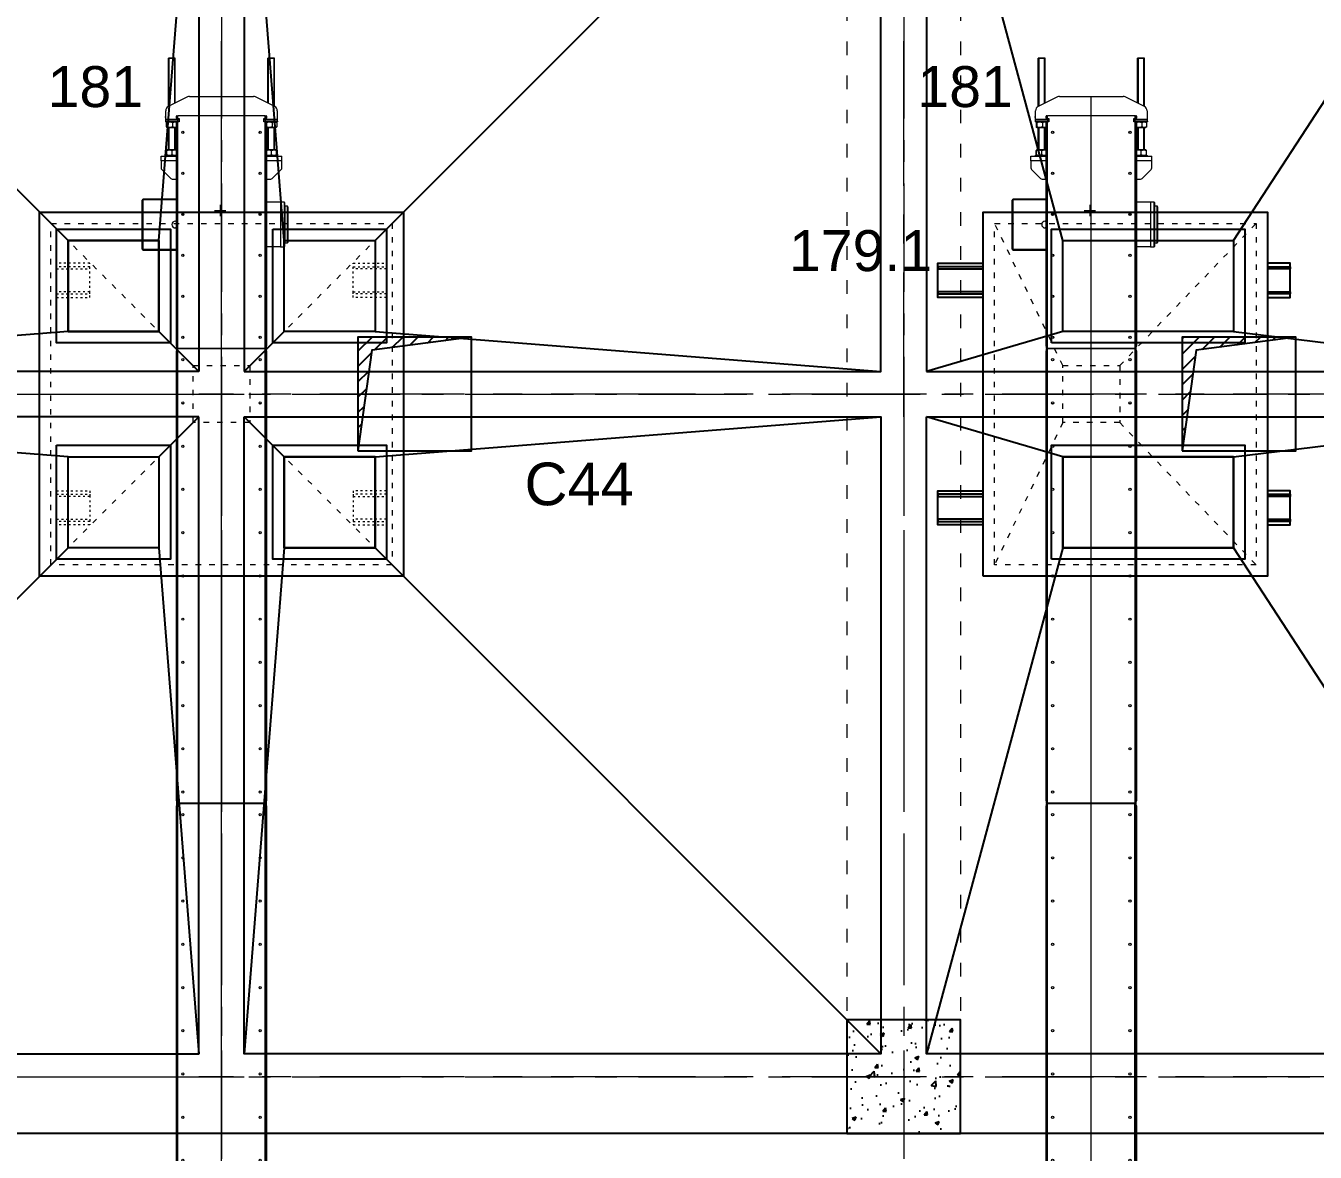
# Model space of a CAD drawing. Header units: millimetres. Extents: x 3220 to 226993, y 817 to 176024.
# Drawn here: x 8939 to 14610, y 106494 to 111444 of the extents above; entities that cross this region are included whole.
import ezdxf

# ---------------------------------------------------------------- set-up
doc = ezdxf.new("R2010")
doc.units = ezdxf.units.MM
doc.linetypes.add('ACAD_ISO03W100', pattern=[30, 12, -18])
doc.linetypes.add('AXES', pattern=[50.8, 31.75, -6.35, 6.35, -6.35])
for name, color, linetype, lineweight in [('Axe', 1, 'AXES', 9), ('Cache', 3, 'ACAD_ISO03W100', 13), ('Gewinde(DIN)', 160, 'Continuous', 25)]:
    doc.layers.add(name, color=color, linetype=linetype, lineweight=lineweight)
for name, color, linetype, lineweight, true_color in [('Mittelpunktmarkierung(DIN)', 7, 'Continuous', 25, 0x3f3f3f), ('Sichtbare Kanten(DIN)', 7, 'Continuous', 50, 0x3f3f3f), ('Sichtbare tangentiale Kanten(DIN)', 7, 'Continuous', 50, 0x3f3f3f)]:
    doc.layers.add(name, color=color, linetype=linetype, lineweight=lineweight, true_color=true_color)
doc.layers.add('Repère', color=76, linetype='Continuous')
doc.styles.add('ARIAL_BOLD', font='arial.ttf')
doc.styles.get("Standard").update_dxf_attribs({"font": 'arial.ttf'})

# ---------------------------------------------------------------- blocks, each defined once
blk = doc.blocks.new("SYST7ME D'AXE")
at = {"layer": 'Axe', "ltscale": 15}
for p, q in [((3000, 18500), (3000, -6500)), ((6000, 18500), (6000, -6500)), ((-500, -3000), (15500, -3000)), ((-500, -6000), (15500, -6000))]:
    blk.add_line(p, q, dxfattribs=at)
blk = doc.blocks.new('Level +4.00 m')
h = blk.add_hatch()
h.set_pattern_fill('ANSI31', color=256, scale=15)
h.paths.add_polyline_path([(4100, -20750), (3600, -20750), (3600, -21250), (3660.5, -20807.6)])
h = blk.add_hatch()
h.set_pattern_fill('ANSI31', color=256, scale=15)
h.paths.add_polyline_path([(7725, -20750), (7225, -20750), (7225, -21250), (7285.5, -20807.6)])
h = blk.add_hatch()
h.set_pattern_fill('AR-CONC', color=256)
h.set_pattern_definition([(50, (-172579.41, -113209.63), (182.18467, -15.93909), [19.05, -209.55]), (355, (-172579.4, -113209.63), (-35.24342, 191.05685), [15.24, -167.64058]), (100.45144, (-172564.23, -113210.96), (146.94125, 175.11775), [16.19001, -178.09024]), (46.1842, (-172579.4, -113158.83), (271.07904, -42.04233), [28.575, -314.325]), (96.63556, (-172556.82, -113162.33), (237.40413, 247.42612), [24.28502, -267.1356]), (351.18415, (-172579.4, -113158.83), (237.40413, 247.42612), [22.85997, -251.45973]), (21, (-172554.01, -113171.53), (151.61439, -102.2652), [19.05, -209.55]), (326, (-172554, -113171.53), (61.80203, 184.18797), [15.24, -167.64]), (71.45144, (-172541.37, -113180.05), (213.41642, 81.92277), [16.19001, -178.08994]), (37.5, (-172579.41, -113209.63), (3.088603, 84.555039), [0, -165.608, 0, -170.18, 0, -168.275]), (7.5, (-172579.41, -113209.63), (66.819663, 100.180575), [0, -97.028, 0, -161.798, 0, -64.135]), (327.5, (-172636.05, -113209.63), (135.590595, -5.728744), [0, -63.5, 0, -198.12, 0, -262.89]), (317.5, (-172661.45, -113209.63), (148.12918, 25.42649), [0, -82.55, 0, -131.572, 0, -186.69])])
h.paths.add_polyline_path([(6000, -23750), (5750, -23750), (5750, -24000), (6000, -24000)])
h.paths.add_polyline_path([(6250, -23750), (6000, -23750), (6000, -24000), (6250, -24000)])
h.paths.add_polyline_path([(6250, -24000), (6000, -24000), (6000, -24250), (6250, -24250)])
h.paths.add_polyline_path([(6000, -24000), (5750, -24000), (5750, -24250), (6000, -24250)])
blk.add_line((14750, -24250), (250, -24250))
for points in [[(3600, -21250), (4100, -21250), (4100, -20750), (3600, -20750)], [(7225, -21250), (7725, -21250), (7725, -20750), (7225, -20750)], [(5750, -24250), (6250, -24250), (6250, -23750), (5750, -23750)]]:
    blk.add_lwpolyline(points, close=True)
for points in [[(4100, -20750), (3660.5, -20807.6), (3600, -21250)], [(7725, -20750), (7285.5, -20807.6), (7225, -21250)]]:
    blk.add_lwpolyline(points)
at = {"layer": 'Cache', "ltscale": 5}
for p, q in [((5750, -18250), (5750, -23750)), ((6250, -18250), (6250, -23750))]:
    blk.add_line(p, q, dxfattribs=at)
blk.add_blockref("SYST7ME D'AXE", (0, -18000))
blk = doc.blocks.new('TKF 300 tondeur T')
at = {"color": 1, "lineweight": 0}
blk.add_line((0, 0), (1108, 0), dxfattribs=at)
at = {"layer": 'Gewinde(DIN)', "color": 5, "lineweight": 0}
for p, q in [((972, 231.4), (873, 231.4)), ((1277, 231.4), (1064.8, 231.4)), ((873, 205.6), (972, 205.6)), ((1077.7, 205.6), (1277, 205.6)), ((972, -205.6), (873, -205.6)), ((1277, -205.6), (1077.7, -205.6)), ((873, -231.4), (972, -231.4)), ((1064.8, -231.4), (1277, -231.4))]:
    blk.add_line(p, q, dxfattribs=at)
at = {"layer": 'Mittelpunktmarkierung(DIN)', "color": 5, "lineweight": 0, "ltscale": 5.555937}
for p, q in [((631.5, 5.8), (581.5, 5.8)), ((606.5, 30.8), (606.5, -19.2))]:
    blk.add_line(p, q, dxfattribs=at)
at = {"layer": 'Sichtbare Kanten(DIN)', "color": 5, "lineweight": 0}
for p, q in [((433, 343.9), (433, 198.2)), ((435, 343.9), (433, 343.9)), ((435, 198.2), (435, 343.9)), ((435.5, 343.9), (435.5, 198.2)), ((435.5, 343.9), (437.6, 343.9)), ((437.6, 348.5), (652.4, 348.5)), ((437.6, 343.9), (437.6, 348.5)), ((652.4, 348.5), (652.4, 343.9)), ((652.4, 343.9), (654.5, 343.9)), ((654.5, 198.2), (654.5, 343.9)), ((655, 343.9), (655, 198.2)), ((655, 343.9), (657, 343.9)), ((657, 198.2), (657, 343.9)), ((747.9, 223.4), (787.1, 262.6)), ((825, 265.5), (794.1, 265.5)), ((825, 265.5), (845, 265.5)), ((845, 265.5), (845, 198.2)), ((845, 246.5), (849, 246.5)), ((849, 246.5), (849, 198.2)), ((849, 239.8), (850, 241.5)), ((852, 242.2), (870, 242.2)), ((852, 240.8), (870, 240.8)), ((873, 239.8), (872, 241.5)), ((873, 198.2), (873, 239.8)), ((873, 233.5), (972, 233.5)), ((972, 239.8), (973.1, 241.7)), ((972, 239.8), (972, 198.2)), ((993, 243.1), (975, 243.1)), ((993, 239.5), (975, 239.5)), ((996, 239.8), (994.9, 241.7)), ((996, 198.2), (996, 246.5)), ((1000, 246.5), (996, 246.5)), ((1000, 245), (1000, 246.5)), ((1000, 192.9), (1000, 245)), ((1000, 245), (1008, 245)), ((1008, 245), (1008, 192.9)), ((1008, 245), (1045.6, 245)), ((1016, 246.5), (1016, 245)), ((1016, 246.5), (1020, 246.5)), ((1020, 246.5), (1020, 245)), ((1105.9, 149.2), (1063.5, 233.9)), ((1063.8, 233.5), (1276, 233.5)), ((1276, 203.5), (1276, 233.5)), ((1277, 232.5), (1276, 233.5)), ((1277, 232.5), (1277, 204.5)), ((0, 196.2), (0, 197.3)), ((0, 196.2), (0, 192.3)), ((0, 0.1), (0, 192.3)), ((10, 198.2), (995, 198.2)), ((435, 201.5), (435.5, 201.5)), ((435.5, 198.5), (435, 198.5)), ((530, 198.2), (530, 203)), ((560, 198.5), (530, 198.5)), ((560, 203), (560, 198.2)), ((591.5, 174.8), (591.5, 169.9)), ((591.5, 173.5), (593.6, 173.5)), ((654.5, 201.5), (655, 201.5)), ((655, 198.5), (654.5, 198.5)), ((745, 216.4), (745, 198.2)), ((852, 217.1), (870, 217.1)), ((873, 203.5), (972, 203.5)), ((993, 214.9), (975, 214.9)), ((997, 196.2), (997, 198)), ((997, 196.2), (997, 192.3)), ((997, 186.4), (997, 192.3)), ((1000, 190.5), (997, 190.5)), ((1011, 186.4), (997, 186.4)), ((1000, 186.4), (1000, 192.9)), ((1008, 192.9), (1008, 186.4)), ((1011, 198), (1011, 196.2)), ((1011, 192.3), (1011, 196.2)), ((1011, 192.3), (1011, 186.4)), ((1013, 198.2), (1021, 198.2)), ((1023, 196.2), (1023, 198)), ((1023, 196.2), (1023, 192.3)), ((1023, 0.1), (1023, 192.3)), ((1078.8, 203.5), (1276, 203.5)), ((1277, 204.5), (1276, 203.5)), ((47, 166), (48.2, 166)), ((48.2, 166), (53, 166)), ((52, 166), (53, 166)), ((227, 166), (233, 166)), ((227, 166), (233, 166)), ((407, 166), (413, 166)), ((407, 166), (413, 166)), ((585.2, 168.5), (594.8, 168.5)), ((587, 166), (593, 166)), ((587, 166), (593, 166)), ((590.6, 168.5), (591.5, 169)), ((767, 166), (773, 166)), ((767, 166), (773, 166)), ((947, 166), (948, 166)), ((948, 166), (950, 166)), ((950, 165), (950, 166)), ((1108, 140.3), (1108, -140.3)), ((0, 0.1), (0, -0.1)), ((1023, 0.1), (1023, -0.1)), ((0, -192.3), (0, -0.1)), ((1023, -192.3), (1023, -0.1)), ((50, -165), (50, -166)), ((52, -166), (50, -166)), ((52, -166), (53, -166)), ((227, -166), (233, -166)), ((407, -166), (413, -166)), ((594.8, -168.5), (585.2, -168.5)), ((587, -166), (593, -166)), ((590.6, -168.5), (591.5, -169)), ((591.5, -174.8), (591.5, -169.9)), ((767, -166), (773, -166)), ((947, -166), (948, -166)), ((950, -166), (948, -166)), ((950, -166), (950, -165)), ((1063.5, -233.9), (1105.9, -149.2)), ((0, -192.3), (0, -196.2)), ((0, -197.3), (0, -196.2)), ((995, -198.2), (10, -198.2)), ((440, -198.2), (440, -198.5)), ((440, -198.5), (474.1, -198.5)), ((446.5, -259.7), (446.5, -198.5)), ((486.3, -198.5), (474.1, -198.5)), ((486.3, -198.5), (486.3, -198.2)), ((486.3, -198.5), (603.7, -198.5)), ((593.6, -173.5), (591.5, -173.5)), ((603.7, -198.5), (603.7, -198.2)), ((615.9, -198.5), (603.7, -198.5)), ((615.9, -198.5), (650, -198.5)), ((643.5, -259.7), (643.5, -198.5)), ((650, -198.2), (650, -198.5)), ((745, -198.2), (745, -216.4)), ((787.1, -262.6), (747.9, -223.4)), ((845, -198.2), (845, -265.5)), ((849, -198.2), (849, -246.5)), ((852, -219.9), (870, -219.9)), ((873, -239.9), (873, -198.2)), ((873, -203.5), (972, -203.5)), ((972, -198.2), (972, -239.9)), ((993, -222.1), (975, -222.1)), ((996, -246.5), (996, -198.2)), ((997, -186.4), (1011, -186.4)), ((997, -192.3), (997, -186.4)), ((1000, -190.5), (997, -190.5)), ((997, -192.3), (997, -196.2)), ((997, -198), (997, -196.2)), ((1000, -192.9), (1000, -186.4)), ((1000, -245), (1000, -192.9)), ((1008, -186.4), (1008, -192.9)), ((1008, -192.9), (1008, -245)), ((1011, -186.4), (1011, -192.3)), ((1011, -196.2), (1011, -192.3)), ((1011, -196.2), (1011, -198)), ((1021, -198.2), (1013, -198.2)), ((1023, -192.3), (1023, -196.2)), ((1023, -198), (1023, -196.2)), ((1078.8, -203.5), (1276, -203.5)), ((1276, -233.5), (1276, -203.5)), ((1277, -204.5), (1276, -203.5)), ((1277, -204.5), (1277, -232.5)), ((644, -259.7), (446, -259.7)), ((446, -275.6), (446, -259.7)), ((642, -277.6), (448, -277.6)), ((463.5, -288.9), (463.5, -278.6)), ((626.5, -288.9), (626.5, -278.6)), ((644, -275.6), (644, -259.7)), ((794.1, -265.5), (825, -265.5)), ((825, -265.5), (845, -265.5)), ((845, -246.5), (849, -246.5)), ((849, -239.9), (850, -241.5)), ((852, -242.2), (870, -242.2)), ((873, -239.9), (872, -241.5)), ((873, -233.5), (972, -233.5)), ((972, -239.9), (973.1, -241.7)), ((993, -243.1), (975, -243.1)), ((996, -239.9), (994.9, -241.7)), ((1000, -246.5), (996, -246.5)), ((1008, -245), (1000, -245)), ((1000, -246.5), (1000, -245)), ((1045.6, -245), (1008, -245)), ((1016, -245), (1016, -246.5)), ((1016, -246.5), (1020, -246.5)), ((1020, -245), (1020, -246.5)), ((1063.8, -233.5), (1276, -233.5)), ((1277, -232.5), (1276, -233.5)), ((623.7, -291.6), (466.2, -291.6))]:
    blk.add_line(p, q, dxfattribs=at)
for centre in [(50, 170), (230, 170), (410, 170), (590, 170), (770, 170), (950, 170), (50, -170), (230, -170), (410, -170), (590, -170), (770, -170), (950, -170)]:
    blk.add_circle(centre, 5, dxfattribs=at)
for centre, radius, start, end in [((437.6, 343.9), 4.6, 90, 180), ((437.6, 343.9), 2.6, 90, 180), ((440, 343.5), 5, 163.7398, 180), ((652.4, 343.9), 4.6, 0, 90), ((652.4, 343.9), 2.6, 0, 90), ((650, 343.5), 5, 0, 16.2602), ((794.1, 255.5), 10, 90, 135), ((1045.6, 225), 20, 26.5651, 90), ((545, 203), 15, 0, 180), ((755, 216.4), 10, 135, 180), ((1088, 140.3), 20, 0, 26.5651), ((1088, -140.3), 20, 333.4349, 0), ((755, -216.4), 10, 180, 225), ((448, -275.6), 2, 180, 270), ((462.5, -278.6), 1, 0, 90), ((627.5, -278.6), 1, 90, 180), ((642, -275.6), 2, 270, 0), ((794.1, -255.5), 10, 225, 270), ((1045.6, -225), 20, 270, 333.4349), ((466.2, -288.9), 2.75, 180, 270), ((623.7, -288.9), 2.75, 270, 0)]:
    blk.add_arc(centre, radius, start, end, dxfattribs=at)
for centre, major_axis, start_param, end_param in [((10, 197.3), (-10, 0), 4.712389, 6.283185), ((995, 198), (2, 0), 0, 1.570796), ((1013, 198), (-2, 0), 4.712389, 6.283185), ((1021, 198), (2, 0), 0, 1.570796), ((10, -197.3), (-10, 0), 0, 1.570796), ((995, -198), (2, 0), 4.712389, 6.283185), ((1013, -198), (-2, 0), 0, 1.570796), ((1021, -198), (2, 0), 4.712389, 6.283185)]:
    blk.add_ellipse(centre, major_axis=major_axis, ratio=0.087156, start_param=start_param, end_param=end_param, dxfattribs=at)
for points, weights in [([(852, 242.2), (848.2, 241.5), (852, 240.8)], [1, 1.15470053838, 1]), ([(852, 240.8), (848.2, 229), (852, 217.1)], [1, 1.15470053838, 1]), ([(870, 240.8), (873.8, 241.5), (870, 242.2)], [1, 1.15470053838, 1]), ([(870, 217.1), (873.8, 229), (870, 240.8)], [1, 1.15470053838, 1]), ([(975, 243.1), (971.2, 241.3), (975, 239.5)], [1, 1.15470053838, 1]), ([(975, 239.5), (971.2, 227.2), (975, 214.9)], [1, 1.15470053838, 1]), ([(993, 239.5), (996.8, 241.3), (993, 243.1)], [1, 1.15470053838, 1]), ([(993, 214.9), (996.8, 227.2), (993, 239.5)], [1, 1.15470053838, 1]), ([(852, 217.1), (848.6, 207.3), (851, 198.2)], [1, 1.13358959651, 1.03646014728]), ([(871, 198.2), (873.4, 207.3), (870, 217.1)], [1.03646014728, 1.13358959651, 1]), ([(975, 214.9), (971.8, 206.2), (973.7, 198.2)], [1, 1.12545296205, 1.04743609972]), ([(994.3, 198.2), (996.2, 206.2), (993, 214.9)], [1.04743609972, 1.12545296205, 1]), ([(585.1, 169.1), (588.1, 168.7), (591.5, 169.9)], [1.06642358993, 1.10642227603, 1]), ([(591.5, 169.9), (591.5, 169), (591.5, 169)], [1, 1.07735026919, 1.07735026919]), ([(591.5, -169.9), (588.1, -168.7), (585.1, -169.1)], [1, 1.10642227603, 1.06642358993]), ([(591.5, -169), (591.5, -169), (591.5, -169.9)], [1.07735026919, 1.07735026919, 1]), ([(851.4, -198.2), (848.4, -208.8), (852, -219.9)], [1.02123851615, 1.1432309128, 1]), ([(852, -219.9), (848.2, -231), (852, -242.2)], [1, 1.15470053838, 1]), ([(870, -219.9), (873.6, -208.8), (870.6, -198.2)], [1, 1.1432309128, 1.02123851615]), ([(870, -242.2), (873.8, -231), (870, -219.9)], [1, 1.15470053838, 1]), ([(974.8, -198.2), (971.3, -210.1), (975, -222.1)], [1.00711671201, 1.15105633783, 1]), ([(975, -222.1), (971.2, -232.6), (975, -243.1)], [1, 1.15470053838, 1]), ([(993, -222.1), (996.7, -210.1), (993.2, -198.2)], [1, 1.15105633783, 1.00711671201]), ([(993, -243.1), (996.8, -232.6), (993, -222.1)], [1, 1.15470053838, 1]), ([(852, -242.2), (850.1, -241.8), (850, -241.5)], [1, 1.06993503982, 1.07663940383]), ([(872, -241.5), (871.9, -241.8), (870, -242.2)], [1.07663940383, 1.06993503982, 1]), ([(975, -243.1), (973.4, -242.4), (973.1, -241.7)], [1, 1.05768712537, 1.07235171871]), ([(994.9, -241.7), (994.6, -242.4), (993, -243.1)], [1.07235171871, 1.05768712537, 1])]:
    blk.add_rational_spline(points, weights, degree=2, dxfattribs=at)
at = {"layer": 'Sichtbare tangentiale Kanten(DIN)', "color": 5, "lineweight": 0}
for p, q in [((437.6, 343.9), (652.4, 343.9)), ((825, 198.2), (825, 265.5)), ((0, 196.2), (997, 196.2)), ((0, 192.3), (997, 192.3)), ((435, 204.5), (435.5, 204.5)), ((654.5, 204.5), (655, 204.5)), ((1008, 192.9), (1000, 192.9)), ((1011, 196.2), (1023, 196.2)), ((1011, 192.3), (1023, 192.3)), ((48.2, 165.3), (48.2, 166)), ((52, 165.4), (52, 166)), ((948, 166), (948, 165.4)), ((52, -166), (52, -165.4)), ((948, -165.4), (948, -166)), ((0, -192.3), (997, -192.3)), ((0, -196.2), (997, -196.2)), ((474.1, -198.5), (474.1, -198.2)), ((615.9, -198.5), (615.9, -198.2)), ((825, -265.5), (825, -198.2)), ((1000, -192.9), (1008, -192.9)), ((1011, -192.3), (1023, -192.3)), ((1011, -196.2), (1023, -196.2)), ((644, -275.6), (446, -275.6)), ((626.5, -278.6), (463.5, -278.6)), ((626.5, -288.9), (463.5, -288.9))]:
    blk.add_line(p, q, dxfattribs=at)
blk = doc.blocks.new('TKF 300 2000 T')
at = {"color": 1, "lineweight": 0}
blk.add_line((-2000, 0), (0, 0), dxfattribs=at)
at = {"layer": 'Sichtbare Kanten(DIN)', "color": 5, "lineweight": 0}
for p, q in [((-2000, 185), (-2000, 156)), ((-1999, 185), (-2000, 185)), ((-1999, 196.2), (-1999, 197.3)), ((-1999, 196.2), (-1999, 192.3)), ((-1999, 0.1), (-1999, 192.3)), ((-1989, 198.2), (-11, 198.2)), ((-1, 197.3), (-1, 196.2)), ((-1, 192.3), (-1, 196.2)), ((-1, 192.3), (-1, 0.1)), ((0, 185), (-1, 185)), ((0, 156), (0, 185)), ((-2000, 156), (-1999, 156)), ((-2000, 20), (-2000, 156)), ((-1, 156), (0, 156)), ((0, 156), (0, 20)), ((-1999, 20), (-2000, 20)), ((-2000, 20), (-2000, -20)), ((-1999, 0.1), (-1999, -0.1)), ((0, 20), (-1, 20)), ((-1, -0.1), (-1, 0.1)), ((0, -20), (0, 20)), ((-2000, -156), (-2000, -20)), ((-2000, -20), (-1999, -20)), ((-1999, -192.3), (-1999, -0.1)), ((-1, -0.1), (-1, -192.3)), ((-1, -20), (0, -20)), ((0, -20), (0, -156)), ((-2000, -156), (-2000, -185)), ((-1999, -156), (-2000, -156)), ((0, -156), (-1, -156)), ((0, -185), (0, -156)), ((-2000, -185), (-1999, -185)), ((-1999, -192.3), (-1999, -196.2)), ((-1999, -197.3), (-1999, -196.2)), ((-11, -198.2), (-1989, -198.2)), ((-1, -185), (0, -185)), ((-1, -196.2), (-1, -192.3)), ((-1, -196.2), (-1, -197.3))]:
    blk.add_line(p, q, dxfattribs=at)
for centre in [(-1950, 170), (-1760, 170), (-1570, 170), (-1380, 170), (-1190, 170), (-1000, 170), (-810, 170), (-620, 170), (-430, 170), (-240, 170), (-50, 170), (-1950, -170), (-1760, -170), (-1570, -170), (-1380, -170), (-1190, -170), (-1000, -170), (-810, -170), (-620, -170), (-430, -170), (-240, -170), (-50, -170)]:
    blk.add_circle(centre, 5, dxfattribs=at)
for centre, start, end in [((-1750, 170), 157.6684, 202.3316), ((-250, 170), 337.6684, 22.3316), ((-1994, 156), 180, 213.5573), ((-6, 156), 326.4427, 0), ((-1994, -156), 146.4427, 180), ((-1750, -170), 157.6684, 202.3316), ((-250, -170), 337.6684, 22.3316), ((-6, -156), 0, 33.5573)]:
    blk.add_arc(centre, 6, start, end, dxfattribs=at)
for centre, major_axis, start_param, end_param in [((-1989, 197.3), (-10, 0), 4.712389, 6.283185), ((-11, 197.3), (10, 0), 0, 1.570796), ((-1989, -197.3), (-10, 0), 0, 1.570796), ((-11, -197.3), (10, 0), 4.712389, 6.283185)]:
    blk.add_ellipse(centre, major_axis=major_axis, ratio=0.087156, start_param=start_param, end_param=end_param, dxfattribs=at)
at = {"layer": 'Sichtbare tangentiale Kanten(DIN)', "color": 5, "lineweight": 0}
for p, q in [((-1999, 196.2), (-1, 196.2)), ((-1999, 192.3), (-1, 192.3)), ((-1999, -192.3), (-1, -192.3)), ((-1999, -196.2), (-1, -196.2))]:
    blk.add_line(p, q, dxfattribs=at)
blk = doc.blocks.new('181 T')
for name, p in [('TKF 300 tondeur T', (4249, 0)), ('TKF 300 2000 T', (2251, 0.1)), ('TKF 300 2000 T', (4250, 0))]:
    blk.add_blockref(name, p)
blk = doc.blocks.new('179 T')
at = {"color": 34}
for points in [[(-800, 800), (800, 800), (800, -800), (-800, -800)], [(-725, 725), (-225, 725), (-225, 225), (-725, 225)], [(225, 725), (725, 725), (725, 225), (225, 225)], [(-675, 675), (-275, 675), (-275, 275), (-675, 275)], [(275, 675), (675, 675), (675, 275), (275, 275)], [(-725, -225), (-225, -225), (-225, -725), (-725, -725)], [(225, -225), (725, -225), (725, -725), (225, -725)], [(-675, -275), (-275, -275), (-275, -675), (-675, -675)], [(275, -275), (675, -275), (675, -675), (275, -675)]]:
    blk.add_lwpolyline(points, close=True, dxfattribs=at)
at = {"layer": 'Cache', "ltscale": 2}
for p, q in [((-125, 125), (-725, 725)), ((125, 125), (725, 725)), ((-125, -125), (-725, -725)), ((125, -125), (725, -725))]:
    blk.add_line(p, q, dxfattribs=at)
for points in [[(-750, 750), (750, 750), (750, -750), (-750, -750)], [(-125, 125), (125, 125), (125, -125), (-125, -125)]]:
    blk.add_lwpolyline(points, close=True, dxfattribs=at)
at = {"layer": 'Cache', "ltscale": 0.7}
for points in [[(-579.5, 575), (-725, 575), (-725, 425), (-579.5, 425)], [(579.5, 575), (725, 575), (725, 425), (579.5, 425)], [(-579.5, 560), (-725, 560), (-725, 550), (-579.5, 550)], [(579.5, 560), (725, 560), (725, 550), (579.5, 550)], [(-579.5, 450), (-725, 450), (-725, 440), (-579.5, 440)], [(579.5, 450), (725, 450), (725, 440), (579.5, 440)], [(-579.5, -575), (-725, -575), (-725, -425), (-579.5, -425)], [(-579.5, -450), (-725, -450), (-725, -440), (-579.5, -440)], [(579.5, -575), (725, -575), (725, -425), (579.5, -425)], [(579.5, -450), (725, -450), (725, -440), (579.5, -440)], [(-579.5, -560), (-725, -560), (-725, -550), (-579.5, -550)], [(579.5, -560), (725, -560), (725, -550), (579.5, -550)]]:
    blk.add_lwpolyline(points, close=True, dxfattribs=at)
blk = doc.blocks.new('179.1 T')
at = {"color": 34}
for points in [[(-575, 475), (-575, 675), (-425, 675), (-425, 475)], [(-550, 475), (-550, 675), (-560, 675), (-560, 475)], [(-440, 475), (-440, 675), (-450, 675), (-450, 475)], [(425, 475), (425, 675), (575, 675), (575, 475)], [(450, 475), (450, 675), (440, 675), (440, 475)], [(560, 475), (560, 675), (550, 675), (550, 475)], [(-575, -775), (-575, -875), (-425, -875), (-425, -775)], [(-550, -775), (-550, -875), (-560, -875), (-560, -775)], [(-440, -775), (-440, -875), (-450, -875), (-450, -775)], [(425, -775), (425, -875), (575, -875), (575, -775)], [(450, -775), (450, -875), (440, -875), (440, -775)], [(560, -775), (560, -875), (550, -875), (550, -775)]]:
    blk.add_lwpolyline(points, dxfattribs=at)
for points in [[(-800, 475), (800, 475), (800, -775), (-800, -775)], [(-725, 175), (-225, 175), (-225, -675), (-725, -675)], [(225, 175), (725, 175), (725, -675), (225, -675)], [(-675, 125), (-275, 125), (-275, -625), (-675, -625)], [(275, 125), (675, 125), (675, -625), (275, -625)]]:
    blk.add_lwpolyline(points, close=True, dxfattribs=at)
at = {"layer": 'Cache', "ltscale": 2}
for p, q in [((-125, 125), (-750, 425)), ((125, 125), (750, 425)), ((-125, -125), (-750, -725)), ((125, -125), (750, -725))]:
    blk.add_line(p, q, dxfattribs=at)
for points in [[(-750, 425), (750, 425), (750, -725), (-750, -725)], [(-125, 125), (125, 125), (125, -125), (-125, -125)]]:
    blk.add_lwpolyline(points, close=True, dxfattribs=at)
blk = doc.blocks.new('cone produit finie T')
at = {"color": 4}
for p, q in [((275, -2325), (100, -100)), ((675, -2325), (2900, -100)), ((275, -2725), (100, -2900)), ((675, -2725), (2900, -2900))]:
    blk.add_line(p, q, dxfattribs=at)
for points in [[(100, -2900), (2900, -2900), (2900, -100), (100, -100)], [(675, -2725), (275, -2725), (275, -2325), (675, -2325)]]:
    blk.add_lwpolyline(points, close=True, dxfattribs=at)
at = {"layer": 'Axe', "ltscale": 20}
for p, q in [((0, -3100), (0, 100)), ((3000, -3100), (3000, 100)), ((3100, 0), (-100, 0)), ((3100, -3000), (-100, -3000))]:
    blk.add_line(p, q, dxfattribs=at)
blk = doc.blocks.new('cône produit finie 2 T')
at = {"color": 4}
for p, q in [((700, -2325), (100, -100)), ((1450, -2325), (2900, -100)), ((700, -2725), (100, -2900)), ((1450, -2725), (2900, -2900))]:
    blk.add_line(p, q, dxfattribs=at)
for points in [[(100, -2900), (2900, -2900), (2900, -100), (100, -100)], [(1450, -2725), (700, -2725), (700, -2325), (1450, -2325)]]:
    blk.add_lwpolyline(points, close=True, dxfattribs=at)
at = {"layer": 'Axe', "ltscale": 20}
for p, q in [((0, -3100), (0, 100)), ((3000, -3100), (3000, 100)), ((3100, 0), (-100, 0)), ((3100, -3000), (-100, -3000))]:
    blk.add_line(p, q, dxfattribs=at)

msp = doc.modelspace()

# ---------------------------------------------------------------- block references
at = {"color": 2}
msp.add_blockref('Level +4.00 m', (6800, 130825.5), dxfattribs=at)
at = {"xscale": -1}
msp.add_blockref('cone produit finie T', (9800, 112825.5), dxfattribs=at)
for name, p in [('cone produit finie T', (9800, 112825.5)), ('cône produit finie 2 T', (12800, 112825.5)), ('179 T', (9800, 109825.5))]:
    msp.add_blockref(name, p)
for name, p, rotation in [('181 T', (9800, 105776.5), 90), ('181 T', (13625, 105776.5), 90), ('179.1 T', (13625, 109825.5), 89.99999999999999), ('cone produit finie T', (9800, 106825.5), 180)]:
    msp.add_blockref(name, p, dxfattribs=dict(rotation=rotation))
at = {"xscale": -1, "rotation": 180}
for name, p in [('cone produit finie T', (9800, 106825.5)), ('cône produit finie 2 T', (12800, 106825.5))]:
    msp.add_blockref(name, p, dxfattribs=at)

# ---------------------------------------------------------------- texts
at = {"color": 30, "insert": (11372.7, 109429.4), "char_height": 187.5, "width": 453.658, "attachment_point": 5, "style": 'ARIAL_BOLD'}
msp.add_mtext('C44', dxfattribs=at)
at = {"layer": 'Repère', "char_height": 180, "attachment_point": 1}
for s, insert in [('181', (9035.4, 111266.9)), ('181', (12860.4, 111266.9)), ('179.1', (12295.9, 110546))]:
    msp.add_mtext_dynamic_manual_height_columns(s, width=631.382, gutter_width=12.5, heights=[0], dxfattribs=dict(at, insert=insert))

doc.saveas('drawing.dxf')
